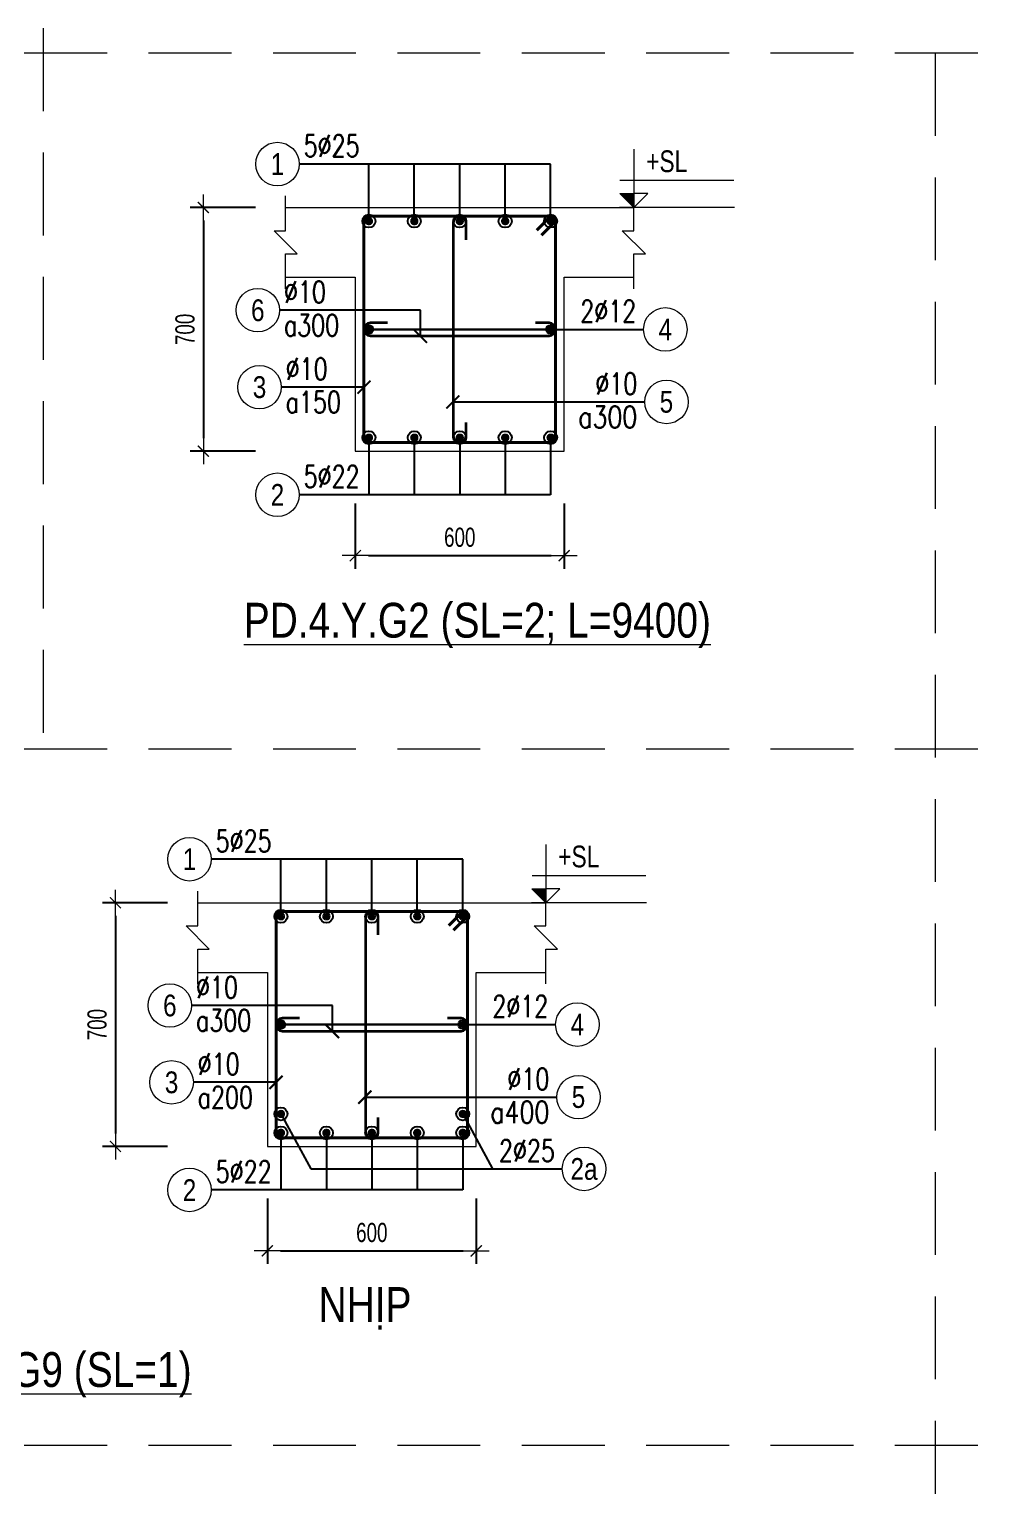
# Model space of a CAD drawing. Header units: millimetres. Extents: x 0 to 264070, y -218202 to 27271.
# Drawn here: x 235320 to 238122, y -212318 to -208133 of the extents above; entities that cross this region are included whole.
import ezdxf
from ezdxf.enums import TextEntityAlignment as Align

# ---------------------------------------------------------------- set-up
doc = ezdxf.new("R2010")
doc.units = ezdxf.units.MM
doc.header["$PDMODE"] = 3
doc.linetypes.add('HIDDEN2', pattern=[4.762499999999999, 3.175, -1.5875])
doc.layers.get('0').update_dxf_attribs({"lineweight": 20})
doc.layers.get('Defpoints').update_dxf_attribs({"color": 151, "lineweight": 9})
for name, color, linetype, lineweight in [('NDC_S_ANNO', 7, 'Continuous', 20), ('NDC_S_CONTINUOUS', 3, 'Continuous', 20), ('NDC_S_DIM', 1, 'Continuous', 15), ('NDC_S_HIDDEN', 8, 'HIDDEN2', 13), ('NDC_S_REBAR', 4, 'Continuous', 35), ('NDC_S_STIRRUP', 4, 'Continuous', 40), ('NDC_S_TEXT SYMBOL', 7, 'Continuous', 20), ('NDC_S_THIN LINE', 8, 'Continuous', 9), ('NDC_S_VN TEXT', 7, 'Continuous', 20)]:
    doc.layers.add(name, color=color, linetype=linetype, lineweight=lineweight)
doc.styles.add('ARIAL', font='arial.ttf', dxfattribs={"width": 0.8})
doc.styles.add('NDC_ANNO', font='', dxfattribs={"width": 0.8})
doc.styles.add('NDC_DIM', font='', dxfattribs={"width": 0.75})
doc.styles.add('NDC_EN TXT', font='romans.shx', dxfattribs={"width": 0.8})
doc.styles.get('NDC_ANNO').set_extended_font_data('Dotum')
doc.styles.get('NDC_DIM').set_extended_font_data('Dotum')
doc.dimstyles.new('NDC_dim_25', dxfattribs={"dimscale": 25, "dimtxt": 2.2, "dimasz": 1.5, "dimexe": 1.5, "dimexo": 2.5, "dimgap": 1, "dimtad": 1, "dimdec": 0, "dimzin": 0, "dimdsep": 46, "dimtxsty": 'NDC_DIM', "dimblk": 'DIMMARK', "dimcen": 0.09, "dimdle": 1.2, "dimclrd": 1, "dimclre": 1, "dimclrt": 3, "dimadec": 0, "dimazin": 0, "dimtfac": 1, "dimtdec": 0, "dimtix": 1, "dimtofl": 0, "dimtmove": 0, "dimatfit": 3, "dimfxl": 6, "dimfxlon": 1, "dimtolj": 1, "dimtzin": 0, "dimarcsym": 0})

# ---------------------------------------------------------------- blocks, each defined once
blk = doc.blocks.new('DIMMARK')
at = {"layer": 'NDC_S_DIM', "color": 1}
blk.add_line((-1.5, 0), (1, 0), dxfattribs=at)
at = {"layer": 'NDC_S_DIM', "color": 2, "const_width": 0.1}
blk.add_lwpolyline([(-0.4242640687119285, -0.4242640687119285), (0.4242640687119285, 0.4242640687119285)], dxfattribs=at)
blk = doc.blocks.new('kata_block_THEP')
at = {"layer": 'NDC_S_REBAR', "color": 0}
for p, q in [((-0.5, 0), (0.5, 0)), ((-0.3535533905960619, 0.353553390592424), (0.3535533905960619, -0.353553390592424)), ((0.3535533905960619, 0.353553390592424), (-0.3535533905960619, -0.353553390592424)), ((0, 0.5), (0, -0.5))]:
    blk.add_line(p, q, dxfattribs=at)
at = {"layer": 'NDC_S_REBAR', "color": 0, "const_width": 0.08333333333333334}
blk.add_lwpolyline([(-0.5, -1.818989403545856e-12, 1), (0.5000000000145519, -1.818989403545856e-12, 1), (-0.5, -1.818989403545856e-12, 1)], format="xyb", dxfattribs=at)
blk = doc.blocks.new('*D747')
at = {"layer": 'Defpoints', "color": 0, "transparency": 16777216}
for p in [(236326.2212029464, -208646.0330501227), (235820.2212029464, -209346.0330501227), (236326.2212029464, -209346.0330501227)]:
    blk.add_point(p, dxfattribs=at)
at = {"layer": 'NDC_S_DIM', "color": 1, "lineweight": -2, "transparency": 16777216}
for p, q in [((235970.2212029464, -208646.0330501227), (235782.7212029464, -208646.0330501227)), ((235820.2212029464, -208683.5330501227), (235820.2212029464, -209308.5330501227)), ((235970.2212029464, -209346.0330501227), (235782.7212029464, -209346.0330501227))]:
    blk.add_line(p, q, dxfattribs=at)
at = {"layer": 'NDC_S_DIM', "color": 1, "lineweight": -2, "transparency": 16777216, "xscale": 37.5, "yscale": 37.5, "zscale": 37.5}
for p, rotation in [((235820.2212029464, -208646.0330501227), 90), ((235820.2212029464, -209346.0330501227), 270)]:
    blk.add_blockref('DIMMARK', p, dxfattribs=dict(at, rotation=rotation))
at = {"layer": 'NDC_S_DIM', "color": 3, "transparency": 16777216, "insert": (235767.7212029464, -208996.0330501226), "char_height": 55.00000000000001, "attachment_point": 5, "rotation": 90, "style": 'NDC_DIM'}
blk.add_mtext('\\A1;700', dxfattribs=at)
blk = doc.blocks.new('*D748')
at = {"layer": 'Defpoints', "color": 0, "transparency": 16777216}
for p in [(236256.548078402, -209346.0330501227), (236856.548078402, -209346.0330501227), (236856.548078402, -209646.0330501227)]:
    blk.add_point(p, dxfattribs=at)
at = {"layer": 'NDC_S_DIM', "color": 1, "lineweight": -2, "transparency": 16777216}
for p, q in [((236256.548078402, -209496.0330501227), (236256.548078402, -209683.5330501227)), ((236856.548078402, -209496.0330501227), (236856.548078402, -209683.5330501227)), ((236294.048078402, -209646.0330501227), (236819.048078402, -209646.0330501227))]:
    blk.add_line(p, q, dxfattribs=at)
at = {"layer": 'NDC_S_DIM', "color": 1, "lineweight": -2, "transparency": 16777216, "xscale": 37.5, "yscale": 37.5, "zscale": 37.5, "rotation": 180}
blk.add_blockref('DIMMARK', (236256.548078402, -209646.0330501227), dxfattribs=at)
at = {"layer": 'NDC_S_DIM', "color": 1, "lineweight": -2, "transparency": 16777216, "xscale": 37.5, "yscale": 37.5, "zscale": 37.5}
blk.add_blockref('DIMMARK', (236856.548078402, -209646.0330501227), dxfattribs=at)
at = {"layer": 'NDC_S_DIM', "color": 3, "transparency": 16777216, "insert": (236556.548078402, -209593.5330501227), "char_height": 55.00000000000001, "attachment_point": 5, "style": 'NDC_DIM'}
blk.add_mtext('\\A1;600', dxfattribs=at)
blk = doc.blocks.new('kata_block_CT')
at = {"layer": 'NDC_S_ANNO'}
blk.add_hatch(color=3, dxfattribs=at).paths.add_polyline_path([(0, 1.596954857557648), (-1.612010908633238, 1.596954857557648), (0, 0)])
at = {"layer": 'NDC_S_ANNO', "ltscale": 50}
h = blk.add_hatch(dxfattribs=at)
h.set_pattern_fill('ANSI31', color=256, scale=1.406250541793835, style=0)
h.set_pattern_definition([(45.00000000000001, (0, 5.456968210637569e-12), (-3.157122508925224, 3.157122508925225), [])])
h.paths.add_polyline_path([(0, 1.596954857557648), (0, 0), (1.612010908924276, 1.596954857557648)])
for p, q in [((-1.592704896858777, 3.140833880479477), (11.46947077315417, 3.140833880479477)), ((11.56125648126181, 5.456968210637569e-12), (-1.63869572513795, 5.456968210637569e-12))]:
    blk.add_line(p, q, dxfattribs=at)
for points in [[(0, 6.69495074864426), (0, 0)], [(0, 0), (-1.612010908924276, 1.596954857557648), (0, 1.596954857557648)], [(0, 0), (1.612010908924276, 1.596954857557648), (0, 1.596954857557648)]]:
    blk.add_lwpolyline(points, dxfattribs=at)
at = {"layer": 'NDC_S_ANNO', "color": 8, "ltscale": 50}
blk.add_lwpolyline([(0, 0), (-1.612010908633238, 1.596954857557648), (0, 1.596954857557648)], dxfattribs=at)
at = {"layer": 'NDC_S_TEXT SYMBOL', "color": 3, "style": 'NDC_ANNO', "width": 0.8}
blk.add_attdef('CT', (1.409564409346785, 4.068271311703938), '', height=2.5, dxfattribs=at)
blk = doc.blocks.new('kata_block_TD')
at = {"color": 6, "linetype": 'ByBlock', "lineweight": -2, "style": 'ARIAL', "width": 0.8}
blk.add_attdef('SECTDET2', text='', height=5, dxfattribs=at).set_placement((0, 7.970649532882817), align=Align.CENTER)
at = {"color": 0, "linetype": 'ByBlock', "lineweight": -2, "style": 'ARIAL', "width": 0.8}
blk.add_attdef('SECTDET1', text='', height=5, dxfattribs=at).set_placement((0, 1.470649532882817), align=Align.CENTER)
at = {"color": 3, "lineweight": 25, "style": 'ARIAL', "width": 0.8}
blk.add_attdef('SSCALE', text='', height=2.5, dxfattribs=at).set_placement((0, -3.998868953555331), align=Align.CENTER)
blk = doc.blocks.new('*U241')
blk.add_circle((-2.5, 0), 2.5)
at = {"layer": 'NDC_S_VN TEXT', "color": 3, "style": 'NDC_EN TXT', "width": 0.75}
for tag, p in [('DK1', (0.5, 0.8455043070534884)), ('KC1', (0.5, -2.972544307831413))]:
    blk.add_attdef(tag, p, '', height=2.5, dxfattribs=at)
at = {"layer": 'NDC_S_VN TEXT', "color": 7, "style": 'ARIAL', "width": 0.8}
blk.add_attdef('SH2', text='', height=2.5, dxfattribs=at).set_placement((-2.5, 0), align=Align.MIDDLE)
blk = doc.blocks.new('*U321')
blk.add_circle((2.5, 0), 2.5)
at = {"layer": 'NDC_S_VN TEXT', "color": 3, "style": 'NDC_EN TXT'}
for tag, width, p in [('DK2', 0.75, (-0.85, 0.8455043070534884)), ('KC2', 0.8, (-0.85, -2.972544307831413))]:
    blk.add_attdef(tag, text='', height=2.5, dxfattribs=dict(at, width=width)).set_placement(p, align=Align.RIGHT)
at = {"layer": 'NDC_S_VN TEXT', "color": 7, "style": 'ARIAL', "width": 0.8}
blk.add_attdef('SH3', text='', height=2.5, dxfattribs=at).set_placement((2.5, 0), align=Align.MIDDLE)
blk = doc.blocks.new('*U239')
blk.add_circle((2.5, 0), 2.5)
at = {"layer": 'NDC_S_VN TEXT', "color": 3, "style": 'NDC_EN TXT', "width": 0.75}
blk.add_attdef('DK2', text='', height=2.5, dxfattribs=at).set_placement((-0.85, 0.8455043070534884), align=Align.RIGHT)
at = {"layer": 'NDC_S_VN TEXT', "color": 7, "style": 'ARIAL', "width": 0.8}
blk.add_attdef('SH3', text='', height=2.5, dxfattribs=at).set_placement((2.5, 0), align=Align.MIDDLE)
blk = doc.blocks.new('*U240')
blk.add_circle((-2.5, 0), 2.5)
at = {"layer": 'NDC_S_VN TEXT', "color": 3, "style": 'NDC_EN TXT', "width": 0.75}
blk.add_attdef('DK1', (0.5, 0.8455043070534884), '', height=2.5, dxfattribs=at)
at = {"layer": 'NDC_S_VN TEXT', "color": 7, "style": 'ARIAL', "width": 0.8}
blk.add_attdef('SH2', text='', height=2.5, dxfattribs=at).set_placement((-2.5, 0), align=Align.MIDDLE)
blk = doc.blocks.new('*D800')
at = {"layer": 'Defpoints', "color": 0, "transparency": 16777216}
for p in [(236003.9822049919, -211343.2174690407), (236603.9822049919, -211343.2174690407), (236603.9822049919, -211643.2174690407)]:
    blk.add_point(p, dxfattribs=at)
at = {"layer": 'NDC_S_DIM', "color": 1, "lineweight": -2, "transparency": 16777216}
for p, q in [((236003.9822049919, -211493.2174690407), (236003.9822049919, -211680.7174690407)), ((236603.9822049919, -211493.2174690407), (236603.9822049919, -211680.7174690407)), ((236041.4822049919, -211643.2174690407), (236566.4822049919, -211643.2174690407))]:
    blk.add_line(p, q, dxfattribs=at)
at = {"layer": 'NDC_S_DIM', "color": 1, "lineweight": -2, "transparency": 16777216, "xscale": 37.5, "yscale": 37.5, "zscale": 37.5, "rotation": 180}
blk.add_blockref('DIMMARK', (236003.9822049919, -211643.2174690407), dxfattribs=at)
at = {"layer": 'NDC_S_DIM', "color": 1, "lineweight": -2, "transparency": 16777216, "xscale": 37.5, "yscale": 37.5, "zscale": 37.5}
blk.add_blockref('DIMMARK', (236603.9822049919, -211643.2174690407), dxfattribs=at)
at = {"layer": 'NDC_S_DIM', "color": 3, "transparency": 16777216, "insert": (236303.9822049919, -211590.7174690407), "char_height": 55.00000000000001, "attachment_point": 5, "style": 'NDC_DIM'}
blk.add_mtext('\\A1;600', dxfattribs=at)
blk = doc.blocks.new('*D801')
at = {"layer": 'Defpoints', "color": 0, "transparency": 16777216}
for p in [(236073.6553295362, -210643.2174690407), (235567.6553295362, -211343.2174690407), (236073.6553295362, -211343.2174690407)]:
    blk.add_point(p, dxfattribs=at)
at = {"layer": 'NDC_S_DIM', "color": 1, "lineweight": -2, "transparency": 16777216}
for p, q in [((235717.6553295362, -210643.2174690407), (235530.1553295362, -210643.2174690407)), ((235567.6553295362, -210680.7174690407), (235567.6553295362, -211305.7174690407)), ((235717.6553295362, -211343.2174690407), (235530.1553295362, -211343.2174690407))]:
    blk.add_line(p, q, dxfattribs=at)
at = {"layer": 'NDC_S_DIM', "color": 1, "lineweight": -2, "transparency": 16777216, "xscale": 37.5, "yscale": 37.5, "zscale": 37.5}
for p, rotation in [((235567.6553295362, -210643.2174690407), 90), ((235567.6553295362, -211343.2174690407), 270)]:
    blk.add_blockref('DIMMARK', p, dxfattribs=dict(at, rotation=rotation))
at = {"layer": 'NDC_S_DIM', "color": 3, "transparency": 16777216, "insert": (235515.1553295362, -210993.2174690406), "char_height": 55.00000000000001, "attachment_point": 5, "rotation": 90, "style": 'NDC_DIM'}
blk.add_mtext('\\A1;700', dxfattribs=at)

msp = doc.modelspace()

# ---------------------------------------------------------------- linework, layer by layer
at = {"layer": 'NDC_S_CONTINUOUS'}
for points in [[(236056.548078402, -208646.0330501227), (236256.548078402, -208646.0330501227), (236256.548078402, -208646.0330501227), (236856.548078402, -208646.0330501227), (236856.548078402, -208646.0330501227), (237056.548078402, -208646.0330501227)], [(236056.548078402, -208846.0330501227), (236256.548078402, -208846.0330501227), (236256.548078402, -209346.0330501227), (236856.548078402, -209346.0330501227), (236856.548078402, -208846.0330501227), (237056.548078402, -208846.0330501227)], [(235803.9822049919, -210643.2174690407), (236003.9822049919, -210643.2174690407), (236003.9822049919, -210643.2174690407), (236603.9822049919, -210643.2174690407), (236603.9822049919, -210643.2174690407), (236803.9822049919, -210643.2174690407)], [(235803.9822049919, -210843.2174690407), (236003.9822049919, -210843.2174690407), (236003.9822049919, -211343.2174690407), (236603.9822049919, -211343.2174690407), (236603.9822049919, -210843.2174690407), (236803.9822049919, -210843.2174690407)]]:
    msp.add_lwpolyline(points, dxfattribs=at)
at = {"layer": 'NDC_S_HIDDEN', "ltscale": 75}
for p, q in [((235360.4292364552, -204202.0456222839), (235360.4292364552, -210202.045622277)), ((243044.9620485608, -208202.0456222794), (225114.385486981, -208202.0456222793)), ((237921.9401738237, -208202.0456222794), (237921.9401738237, -214202.0456222725)), ((243044.9620485608, -210202.0456222771), (225114.385486981, -210202.045622277)), ((243044.9620485608, -212202.0456222748), (225114.385486981, -212202.0456222747))]:
    msp.add_line(p, q, dxfattribs=at)
at = {"layer": 'NDC_S_REBAR'}
for points in [[(236574.9181204961, -208738.377740056), (236574.9181204961, -208689.4645702462, 0.9999999999999999), (236538.0541204961, -208689.4645702462), (236538.0541204961, -209302.6010501226, 0.9999999999999999), (236574.9181204961, -209302.6010501226), (236574.9181204961, -209263.3441591138, -0.414213562)], [(236348.8932482119, -208977.6010501227), (236299.9800784021, -208977.6010501227, 0.9999999999999999), (236299.9800784021, -209014.4650501228), (236813.116078402, -209014.4650501228, 0.9999999999999999), (236813.116078402, -208977.6010501227), (236773.8591873932, -208977.6010501227, -0.414213562)], [(236322.352247086, -210735.562158974), (236322.352247086, -210686.6489891642, 0.9999999999999999), (236285.4882470859, -210686.6489891642), (236285.4882470859, -211299.7854690406, 0.9999999999999999), (236322.352247086, -211299.7854690406), (236322.352247086, -211260.5285780318, -0.414213562)], [(236096.3273748017, -210974.7854690407), (236047.4142049919, -210974.7854690407, 0.9999999999999999), (236047.4142049919, -211011.6494690407), (236560.5502049918, -211011.6494690407, 0.9999999999999999), (236560.5502049918, -210974.7854690407), (236521.293313983, -210974.7854690407, -0.414213562)]]:
    msp.add_lwpolyline(points, format="xyb", dxfattribs=at)
at = {"layer": 'NDC_S_STIRRUP'}
for points in [[(236777.548078402, -208711.0330501227), (236817.548078402, -208671.0330501227, -0.414213562), (236831.548078402, -208685.0330501227), (236831.548078402, -209307.0330501227, -0.414213562), (236817.548078402, -209321.0330501227), (236295.548078402, -209321.0330501227, -0.414213562), (236281.548078402, -209307.0330501227), (236281.548078402, -208685.0330501227, -0.414213562), (236295.548078402, -208671.0330501227), (236817.548078402, -208671.0330501227, -0.414213562), (236831.548078402, -208685.0330501227), (236791.548078402, -208725.0330501227)], [(236524.9822049919, -210708.2174690407), (236564.9822049919, -210668.2174690407, -0.414213562), (236578.9822049919, -210682.2174690407), (236578.9822049919, -211304.2174690407, -0.414213562), (236564.9822049919, -211318.2174690407), (236042.9822049919, -211318.2174690407, -0.414213562), (236028.9822049919, -211304.2174690407), (236028.9822049919, -210682.2174690407, -0.414213562), (236042.9822049919, -210668.2174690407), (236564.9822049919, -210668.2174690407, -0.414213562), (236578.9822049919, -210682.2174690407), (236538.9822049919, -210722.2174690407)]]:
    msp.add_lwpolyline(points, format="xyb", dxfattribs=at)
at = {"layer": 'NDC_S_THIN LINE'}
for points in [[(236056.548078402, -208879.366383456), (236056.548078402, -208779.366383456), (236089.8814117354, -208779.366383456), (236023.2147450687, -208712.6997167894), (236056.5480784021, -208712.6997167894), (236056.5480784021, -208612.6997167894)], [(237056.548078402, -208879.366383456), (237056.548078402, -208779.366383456), (237089.8814117354, -208779.366383456), (237023.2147450687, -208712.6997167894), (237056.5480784021, -208712.6997167894), (237056.5480784021, -208612.6997167894)], [(235803.9822049919, -210876.550802374), (235803.9822049919, -210776.550802374), (235837.3155383252, -210776.550802374), (235770.6488716585, -210709.8841357073), (235803.9822049919, -210709.8841357073), (235803.9822049919, -210609.8841357073)], [(236803.9822049919, -210876.550802374), (236803.9822049919, -210776.550802374), (236837.3155383252, -210776.550802374), (236770.6488716585, -210709.8841357073), (236803.9822049919, -210709.8841357073), (236803.9822049919, -210609.8841357073)]]:
    msp.add_lwpolyline(points, dxfattribs=at)

# ---------------------------------------------------------------- block references
at = {"layer": 'NDC_S_REBAR', "color": 3, "xscale": 22, "yscale": 22, "zscale": 22}
for p in [(236295.548078402, -208685.0330501227), (236295.548078402, -208996.0330501227), (236295.548078402, -209307.0330501227)]:
    msp.add_blockref('kata_block_THEP', p, dxfattribs=at)
at = {"layer": 'NDC_S_REBAR', "xscale": 22, "yscale": 22, "zscale": 22}
for p in [(236426.048078402, -208685.0330501227), (236556.548078402, -208685.0330501227), (236687.048078402, -208685.0330501227), (236817.548078402, -208685.0330501227), (236817.548078402, -208996.0330501227), (236426.048078402, -209307.0330501227), (236556.548078402, -209307.0330501227), (236687.048078402, -209307.0330501227), (236817.548078402, -209307.0330501227), (236042.9822049919, -210682.2174690407), (236173.4822049919, -210682.2174690407), (236303.9822049919, -210682.2174690407), (236434.4822049919, -210682.2174690407), (236564.9822049919, -210682.2174690407), (236042.9822049919, -210993.2174690407), (236564.9822049919, -210993.2174690407), (236042.982204992, -211249.9183887998), (236564.9822049919, -211249.9183887997), (236042.9822049919, -211304.2174690407), (236173.4822049919, -211304.2174690407), (236303.9822049919, -211304.2174690407), (236434.4822049919, -211304.2174690407), (236564.9822049919, -211304.2174690407)]:
    msp.add_blockref('kata_block_THEP', p, dxfattribs=at)
at = {"layer": 'NDC_S_THIN LINE', "xscale": 25, "yscale": 25, "zscale": 25}
for name, p, values in [('*U240', (236095.548078402, -208521.0330501227), {'SH2': '1', 'DK1': '5%%c25'}), ('*U241', (236039.048078402, -208941.0330501227), {'SH2': '6', 'DK1': '%%c10', 'KC1': 'a300'}), ('*U239', (237084.4383221996, -208996.0330501227), {'SH3': '4', 'DK2': '2%%c12'}), ('*U241', (236044.048078402, -209161.8537207323), {'SH2': '3', 'DK1': '%%c10', 'KC1': 'a150'}), ('*U321', (237087.6042772663, -209204.500178302), {'SH3': '5', 'DK2': '%%c10', 'KC2': 'a300'}), ('*U240', (236095.548078402, -209471.0330501227), {'SH2': '2', 'DK1': '5%%c22'}), ('*U240', (235842.9822049919, -210518.2174690407), {'SH2': '1', 'DK1': '5%%c25'}), ('*U241', (235786.4822049919, -210938.2174690407), {'SH2': '6', 'DK1': '%%c10', 'KC1': 'a300'}), ('*U239', (236831.8724487894, -210993.2174690407), {'SH3': '4', 'DK2': '2%%c12'}), ('*U241', (235791.4822049919, -211159.0381396502), {'SH2': '3', 'DK1': '%%c10', 'KC1': 'a200'}), ('*U321', (236835.0384038561, -211201.68459722), {'SH3': '5', 'DK2': '%%c10', 'KC2': 'a400'}), ('*U239', (236850.9392743483, -211407.8289404079), {'SH3': '2a', 'DK2': '2%%c25'}), ('*U240', (235842.9822049919, -211468.2174690407), {'SH2': '2', 'DK1': '5%%c22'})]:
    msp.add_blockref(name, p, dxfattribs=at).add_auto_attribs(values)
at = {"layer": 'NDC_S_VN TEXT', "xscale": 25, "yscale": 25, "zscale": 25}
for p in [(237056.548078402, -208646.0330501227), (236803.9822049919, -210643.2174690407)]:
    msp.add_blockref('kata_block_CT', p, dxfattribs=at).add_auto_attribs({'CT': '+SL'})
at = {"layer": 'NDC_S_VN TEXT'}
ref = msp.add_blockref('kata_block_TD', (236607.1408346469, -209910.9386970597), dxfattribs=dict(at, xscale=20, yscale=20, zscale=20))
ref.add_attrib('SECTDET1', '%%uPD.4.Y.G2 (SL=2; L=9400)', dxfattribs={"layer": '0', "color": 0, "linetype": 'ByBlock', "lineweight": -2, "height": 100, "style": 'ARIAL', "width": 0.8}).set_placement((236607.1408346469, -209881.525706402), align=Align.CENTER)
ref = msp.add_blockref('kata_block_TD', (236284.5274328366, -211876.8551245324), dxfattribs=dict(at, xscale=20, yscale=20, zscale=20))
ref.add_attrib('SECTDET1', 'NHỊP', dxfattribs={"layer": '0', "color": 0, "linetype": 'ByBlock', "lineweight": -2, "height": 100, "style": 'ARIAL', "width": 0.8}).set_placement((236284.5274328366, -211847.4421338748), align=Align.CENTER)
ref = msp.add_blockref('kata_block_TD', (235334.7470211959, -212063.5546411235), dxfattribs=dict(at, xscale=20, yscale=20, zscale=20))
ref.add_attrib('SECTDET1', '%%uPD.4.X.G9 (SL=1)', dxfattribs={"layer": '0', "color": 0, "linetype": 'ByBlock', "lineweight": -2, "height": 100, "style": 'ARIAL', "width": 0.8}).set_placement((235334.7470211959, -212034.1416504658), align=Align.CENTER)

# ---------------------------------------------------------------- dimensions: what is measured, and where the dimension line sits
at = {"layer": 'NDC_S_DIM'}
for base, p1, p2, picture, middle in [((235820.2212029464, -209346.0330501227), (236326.2212029464, -208646.0330501227), (236326.2212029464, -209346.0330501227), '*D747', (235767.7212029464, -208996.0330501226)), ((235567.6553295362, -211343.2174690407), (236073.6553295362, -210643.2174690407), (236073.6553295362, -211343.2174690407), '*D801', (235515.1553295362, -210993.2174690406))]:
    dim = msp.add_linear_dim(base=base, p1=p1, p2=p2, angle=270, dimstyle='NDC_dim_25', dxfattribs=at)
    dim.commit()
    dim.dimension.update_dxf_attribs({"geometry": picture, "text_midpoint": middle})
for base, p1, p2, picture, middle in [((236856.548078402, -209646.0330501227), (236256.548078402, -209346.0330501227), (236856.548078402, -209346.0330501227), '*D748', (236556.548078402, -209593.5330501227)), ((236603.9822049919, -211643.2174690407), (236003.9822049919, -211343.2174690407), (236603.9822049919, -211343.2174690407), '*D800', (236303.9822049919, -211590.7174690407))]:
    dim = msp.add_linear_dim(base=base, p1=p1, p2=p2, dimstyle='NDC_dim_25', dxfattribs=at)
    dim.commit()
    dim.dimension.update_dxf_attribs({"geometry": picture, "text_midpoint": middle})

# ---------------------------------------------------------------- leaders
at = {"layer": 'NDC_S_THIN LINE'}
for points, override in [([(236817.548078402, -208685.0330501227), (236817.548078402, -208521.0330501227), (236095.548078402, -208521.0330501227)], {"dimldrblk": 'DotBlank'}), ([(236687.048078402, -208685.0330501227), (236687.048078402, -208521.0330501227), (236095.548078402, -208521.0330501227)], {"dimldrblk": 'DotBlank'}), ([(236556.548078402, -208685.0330501227), (236556.548078402, -208521.0330501227), (236095.548078402, -208521.0330501227)], {"dimldrblk": 'DotBlank'}), ([(236426.048078402, -208685.0330501227), (236426.048078402, -208521.0330501227), (236095.548078402, -208521.0330501227)], {"dimldrblk": 'DotBlank'}), ([(236295.548078402, -208685.0330501227), (236295.548078402, -208521.0330501227), (236095.548078402, -208521.0330501227)], {"dimldrblk": 'DotBlank'}), ([(236443.8814117354, -209016.0330501227), (236443.8814117354, -208941.0330501227), (236039.048078402, -208941.0330501227)], {"dimldrblk": 'ArchTick'}), ([(236295.548078402, -208996.0330501227), (236823.548078402, -208996.0330501227)], {"dimasz": 1, "dimldrblk": 'DotBlank'}), ([(236817.548078402, -208996.0330501227), (236295.548078402, -208996.0330501227)], {"dimasz": 1, "dimldrblk": 'DotBlank'}), ([(236817.548078402, -208996.0330501227), (237084.4383221996, -208996.0330501227)], {"dimldrblk": 'DotSmall'}), ([(236281.548078402, -209161.8537207323), (236044.048078402, -209161.8537207323)], {"dimldrblk": 'ArchTick'}), ([(236536.5480784021, -209204.500178302), (237087.6042772663, -209204.500178302)], {"dimldrblk": 'ArchTick'}), ([(236817.548078402, -209307.0330501227), (236817.548078402, -209471.0330501227), (236095.548078402, -209471.0330501227)], {"dimldrblk": 'DotBlank'}), ([(236687.048078402, -209307.0330501227), (236687.048078402, -209471.0330501227), (236095.548078402, -209471.0330501227)], {"dimldrblk": 'DotBlank'}), ([(236556.548078402, -209307.0330501227), (236556.548078402, -209471.0330501227), (236095.548078402, -209471.0330501227)], {"dimldrblk": 'DotBlank'}), ([(236426.048078402, -209307.0330501227), (236426.048078402, -209471.0330501227), (236095.548078402, -209471.0330501227)], {"dimldrblk": 'DotBlank'}), ([(236295.548078402, -209307.0330501227), (236295.548078402, -209471.0330501227), (236095.548078402, -209471.0330501227)], {"dimldrblk": 'DotBlank'}), ([(236042.9822049919, -210682.2174690407), (236042.9822049919, -210518.2174690407), (235842.9822049919, -210518.2174690407)], {"dimldrblk": 'DotBlank'}), ([(236173.4822049919, -210682.2174690407), (236173.4822049919, -210518.2174690407), (235842.9822049919, -210518.2174690407)], {"dimldrblk": 'DotBlank'}), ([(236303.9822049919, -210682.2174690407), (236303.9822049919, -210518.2174690407), (235842.9822049919, -210518.2174690407)], {"dimldrblk": 'DotBlank'}), ([(236434.4822049919, -210682.2174690407), (236434.4822049919, -210518.2174690407), (235842.9822049919, -210518.2174690407)], {"dimldrblk": 'DotBlank'}), ([(236564.9822049919, -210682.2174690407), (236564.9822049919, -210518.2174690407), (235842.9822049919, -210518.2174690407)], {"dimldrblk": 'DotBlank'}), ([(236191.3155383252, -211013.2174690407), (236191.3155383252, -210938.2174690407), (235786.4822049919, -210938.2174690407)], {"dimldrblk": 'ArchTick'}), ([(236042.9822049919, -210993.2174690407), (236570.9822049919, -210993.2174690407)], {"dimasz": 1, "dimldrblk": 'DotBlank'}), ([(236564.9822049919, -210993.2174690407), (236042.9822049919, -210993.2174690407)], {"dimasz": 1, "dimldrblk": 'DotBlank'}), ([(236564.9822049919, -210993.2174690407), (236831.8724487894, -210993.2174690407)], {"dimldrblk": 'DotSmall'}), ([(236028.9822049919, -211159.0381396502), (235791.4822049919, -211159.0381396502)], {"dimldrblk": 'ArchTick'}), ([(236283.9822049919, -211201.68459722), (236835.0384038561, -211201.68459722)], {"dimldrblk": 'ArchTick'}), ([(236042.9822049919, -211249.9183887997), (236128.9392743483, -211407.8289404079), (236850.9392743483, -211407.8289404079)], {"dimldrblk": 'DotBlank'}), ([(236564.9822049919, -211249.9183887997), (236650.9392743483, -211407.8289404079), (236850.9392743483, -211407.8289404079)], {"dimldrblk": 'DotBlank'}), ([(236042.9822049919, -211304.2174690407), (236042.9822049919, -211468.2174690407), (235842.9822049919, -211468.2174690407)], {"dimldrblk": 'DotBlank'}), ([(236173.4822049919, -211304.2174690407), (236173.4822049919, -211468.2174690407), (235842.9822049919, -211468.2174690407)], {"dimldrblk": 'DotBlank'}), ([(236303.9822049919, -211304.2174690407), (236303.9822049919, -211468.2174690407), (235842.9822049919, -211468.2174690407)], {"dimldrblk": 'DotBlank'}), ([(236434.4822049919, -211304.2174690407), (236434.4822049919, -211468.2174690407), (235842.9822049919, -211468.2174690407)], {"dimldrblk": 'DotBlank'}), ([(236564.9822049919, -211304.2174690407), (236564.9822049919, -211468.2174690407), (235842.9822049919, -211468.2174690407)], {"dimldrblk": 'DotBlank'})]:
    msp.add_leader(points, dimstyle='NDC_dim_25', override=override, dxfattribs=at)

doc.saveas('drawing.dxf')
